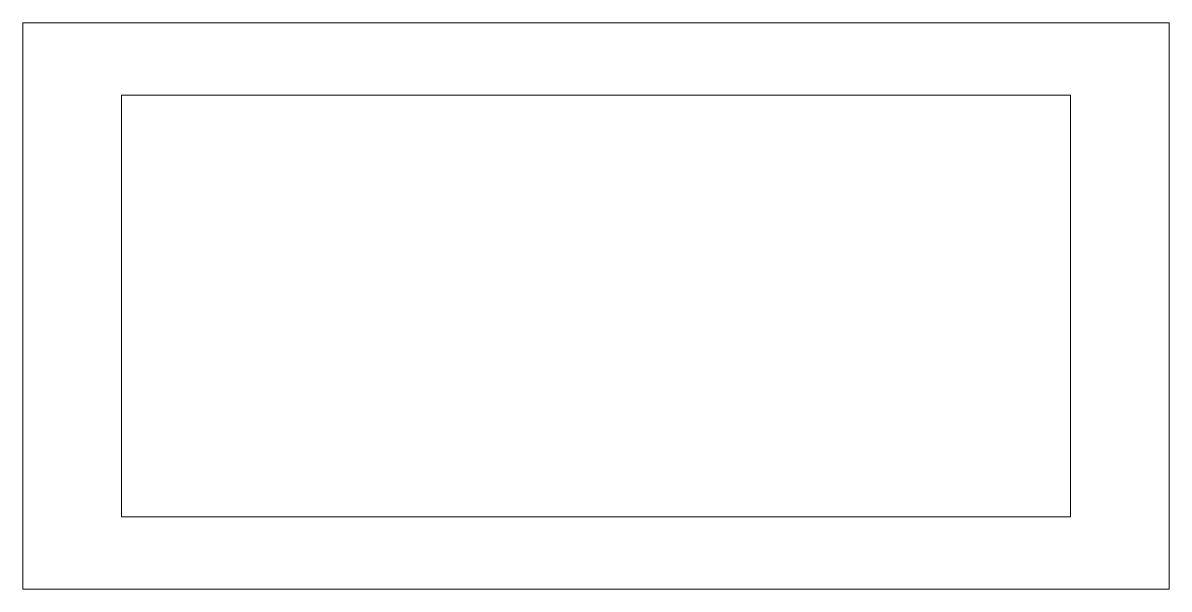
# Model space of a CAD drawing. Header units: millimetres. Extents: x -16.3 to 16.3, y -8.1 to 8.1.
import ezdxf

# ---------------------------------------------------------------- set-up
doc = ezdxf.new("R2010")
doc.units = ezdxf.units.MM
doc.layers.add('MaplinRockerSw_Cutout', color=1, linetype='CONTINUOUS', lineweight=0)
doc.layers.add('MaplinRockerSw_Outer', color=2, linetype='CONTINUOUS', lineweight=0)

msp = doc.modelspace()

# ---------------------------------------------------------------- linework, layer by layer
at = {"layer": 'MaplinRockerSw_Cutout'}
for p, q in [((-13.5, -6), (-13.5, 6)), ((-13.5, 6), (13.5, 6)), ((13.5, -6), (13.5, 6)), ((13.5, -6), (-13.5, -6))]:
    msp.add_line(p, q, dxfattribs=at)
at = {"layer": 'MaplinRockerSw_Outer'}
for p, q in [((-16.3, 8.05), (16.3, 8.05)), ((-16.3, 8.05), (-16.3, -8.05)), ((16.3, -8.05), (16.3, 8.05)), ((-16.3, -8.05), (16.3, -8.05))]:
    msp.add_line(p, q, dxfattribs=at)

doc.saveas('drawing.dxf')
